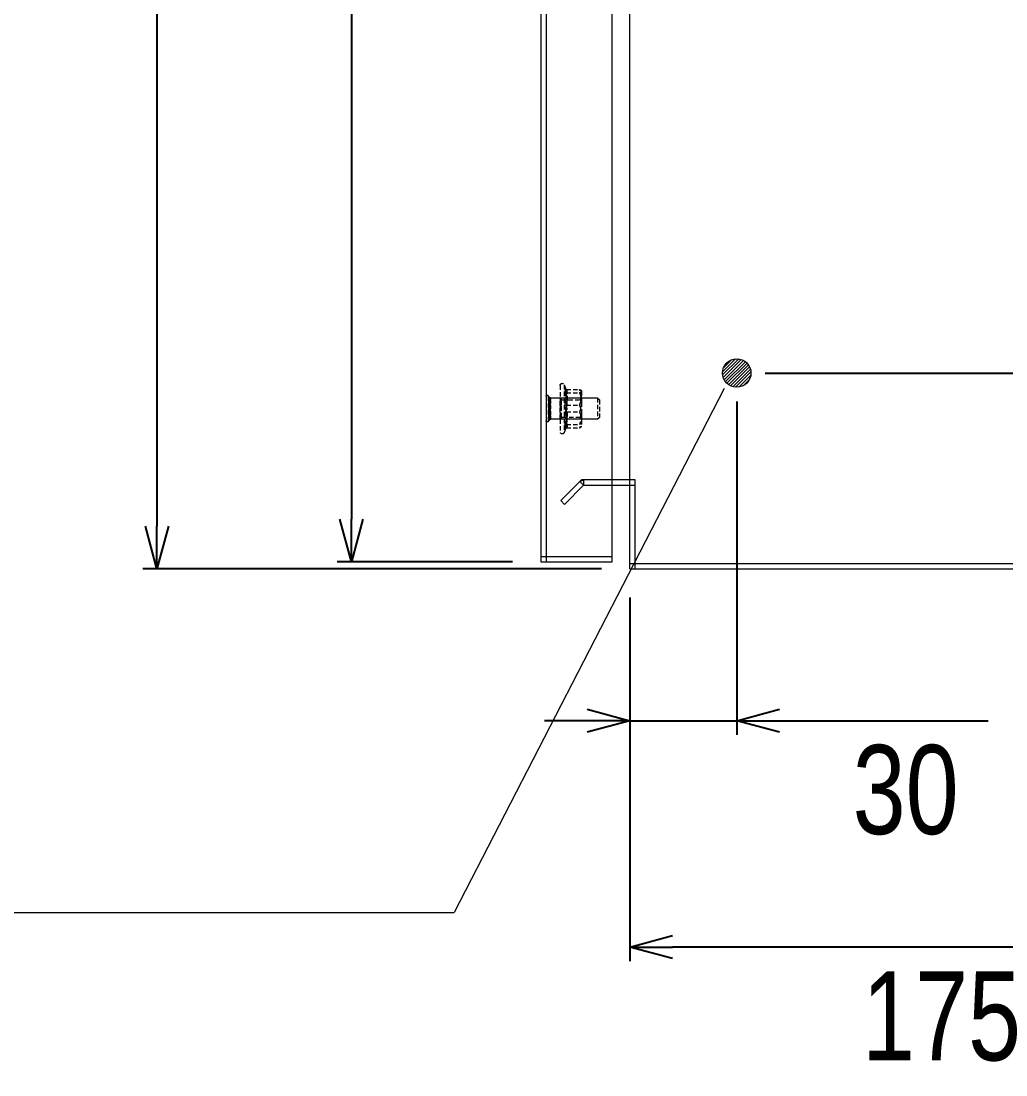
# Model space of a CAD drawing. Header units: millimetres. Extents: x 2073 to 4644, y 1336 to 3161.
# Drawn here: x 4111.6 to 4388.1, y 2234.1 to 2529.9 of the extents above; entities that cross this region are included whole.
import ezdxf

# ---------------------------------------------------------------- set-up
doc = ezdxf.new("R2010")
doc.units = ezdxf.units.MM
doc.linetypes.add('HIDDEN', pattern=[1.905, 1.27, -0.635])
for name, color, linetype in [('AMLAYER_BENDLINE_BACK', 1, 'HIDDEN'), ('BUSBAR', 3, 'Continuous'), ('GR1-1', 3, 'Continuous')]:
    doc.layers.add(name, color=color, linetype=linetype)
doc.styles.add('TAMCO', font='cordia.shx', dxfattribs={"width": 0.8, "height": 25})
doc.dimstyles.new('TAMCO', dxfattribs={"dimtxt": 25, "dimasz": 12, "dimexe": 4, "dimexo": 8, "dimgap": 7, "dimtad": 2, "dimdec": 1, "dimdsep": 46, "dimtxsty": 'TAMCO', "dimblk": 'OPEN30', "dimcen": 2.5, "dimclrd": 4, "dimclre": 4, "dimclrt": 3, "dimadec": 0, "dimazin": 0, "dimtfac": 1, "dimtdec": 1, "dimtmove": 0, "dimatfit": 3, "dimldrblk": 'OPEN30', "dimfxl": 0, "dimarcsym": 0})

# ---------------------------------------------------------------- blocks, each defined once
blk = doc.blocks.new('_Open30')
at = {"color": 0, "linetype": 'ByBlock', "lineweight": -2}
for p, q in [((-1, 0.268), (0, 0)), ((0, 0), (-1, -0.268)), ((0, 0), (-1, 0))]:
    blk.add_line(p, q, dxfattribs=at)
blk = doc.blocks.new('*D41')
at = {"color": 4, "lineweight": -2}
for p, q in [((4249.5, 2793.13), (4200.3, 2793.13)), ((4204.3, 2781.13), (4204.3, 2390.13)), ((4249.5, 2378.13), (4200.3, 2378.13))]:
    blk.add_line(p, q, dxfattribs=at)
at = {"layer": 'DEFPOINTS', "color": 0}
for p in [(4257.5, 2793.13), (4204.3, 2378.13), (4257.5, 2378.13)]:
    blk.add_point(p, dxfattribs=at)
at = {"color": 4, "lineweight": -2, "xscale": 12, "yscale": 12, "zscale": 12}
for p, rotation in [((4204.3, 2793.13), 90), ((4204.3, 2378.13), 270)]:
    blk.add_blockref('_Open30', p, dxfattribs=dict(at, rotation=rotation))
at = {"color": 3, "lineweight": 9, "insert": (4184.8, 2585.63), "char_height": 25, "attachment_point": 5, "rotation": 90, "style": 'TAMCO'}
blk.add_mtext('415', dxfattribs=at)
blk = doc.blocks.new('*D44')
at = {"layer": 'BUSBAR', "color": 4, "lineweight": -2}
for p, q in [((4282.5, 2368.13), (4282.5, 2265.98)), ((4457.5, 2368.13), (4457.5, 2265.98)), ((4445.5, 2269.98), (4294.5, 2269.98))]:
    blk.add_line(p, q, dxfattribs=at)
at = {"layer": 'DEFPOINTS', "color": 0}
for p in [(4282.5, 2376.13), (4457.5, 2376.13), (4282.5, 2269.98)]:
    blk.add_point(p, dxfattribs=at)
at = {"layer": 'BUSBAR', "color": 4, "lineweight": -2, "xscale": 12, "yscale": 12, "zscale": 12, "rotation": 180}
blk.add_blockref('_Open30', (4282.5, 2269.98), dxfattribs=at)
at = {"layer": 'BUSBAR', "color": 4, "lineweight": -2, "xscale": 12, "yscale": 12, "zscale": 12}
blk.add_blockref('_Open30', (4457.5, 2269.98), dxfattribs=at)
at = {"layer": 'BUSBAR', "color": 3, "lineweight": 9, "insert": (4370, 2250.48), "char_height": 25, "attachment_point": 5, "style": 'TAMCO'}
blk.add_mtext('175', dxfattribs=at)
blk = doc.blocks.new('*D45')
at = {"layer": 'BUSBAR', "color": 4, "lineweight": -2}
for p, q in [((4274.5, 2826.13), (4145.72, 2826.13)), ((4149.72, 2814.13), (4149.72, 2388.13)), ((4274.5, 2376.13), (4145.72, 2376.13))]:
    blk.add_line(p, q, dxfattribs=at)
at = {"layer": 'DEFPOINTS', "color": 0}
for p in [(4282.5, 2826.13), (4149.72, 2376.13), (4282.5, 2376.13)]:
    blk.add_point(p, dxfattribs=at)
at = {"layer": 'BUSBAR', "color": 4, "lineweight": -2, "xscale": 12, "yscale": 12, "zscale": 12}
for p, rotation in [((4149.72, 2826.13), 90), ((4149.72, 2376.13), 270)]:
    blk.add_blockref('_Open30', p, dxfattribs=dict(at, rotation=rotation))
at = {"layer": 'BUSBAR', "color": 3, "lineweight": 9, "insert": (4130.22, 2601.13), "char_height": 25, "attachment_point": 5, "rotation": 90, "style": 'TAMCO'}
blk.add_mtext('450', dxfattribs=at)
blk = doc.blocks.new('6X10')
at = {"color": 1, "linetype": 'HIDDEN', "lineweight": 9}
for p, q in [((44520.8, -24180.64), (44520.8, -24186.64)), ((44534, -24180.63), (44534, -24180.78)), ((44534.38, -24180.65), (44534, -24180.65)), ((44534.38, -24180.65), (44534, -24180.65)), ((44534.38, -24180.69), (44534, -24180.69)), ((44534.38, -24180.73), (44534, -24180.73)), ((44534, -24180.78), (44534, -24180.75)), ((44534, -24180.75), (44534, -24181.09)), ((44534.38, -24180.77), (44534, -24180.77)), ((44534.38, -24180.82), (44534, -24180.82)), ((44534.6, -24180.58), (44534.38, -24180.58)), ((44534.6, -24180.63), (44534.38, -24180.63)), ((44534.38, -24180.63), (44534.38, -24180.78)), ((44534.6, -24180.64), (44534.38, -24180.64)), ((44534.6, -24180.69), (44534.38, -24180.69)), ((44534.6, -24180.71), (44534.38, -24180.71)), ((44534.6, -24180.71), (44534.38, -24180.71)), ((44534.6, -24180.75), (44534.38, -24180.75)), ((44534.38, -24180.75), (44534.38, -24181.36)), ((44534.38, -24180.75), (44534.38, -24180.78)), ((44534.6, -24180.78), (44534.38, -24180.78)), ((44534.6, -24180.81), (44534.38, -24180.81)), ((44534.6, -24180.19), (44534.6, -24187.1)), ((44535.2, -24180.19), (44535.2, -24187.1)), ((44520.2, -24181.24), (44520.2, -24186.05)), ((44534.38, -24180.93), (44534, -24180.93)), ((44534.38, -24181.01), (44534, -24181.01)), ((44534.38, -24181.09), (44534, -24181.09)), ((44534, -24181.36), (44534, -24181.09)), ((44534.38, -24181.18), (44534, -24181.18)), ((44534.38, -24181.36), (44534, -24181.36)), ((44534, -24181.36), (44534, -24182)), ((44534.38, -24181.47), (44534, -24181.47)), ((44534.38, -24181.58), (44534, -24181.58)), ((44534.38, -24181.71), (44534, -24181.71)), ((44534.38, -24181.94), (44534, -24181.94)), ((44534, -24182), (44534, -24182.21)), ((44534.38, -24182.08), (44534, -24182.08)), ((44534.38, -24182.21), (44534, -24182.21)), ((44534, -24182.79), (44534, -24182.21)), ((44534.38, -24182.36), (44534, -24182.36)), ((44534.38, -24182.63), (44534, -24182.63)), ((44534, -24182.79), (44534, -24182.91)), ((44534.38, -24182.79), (44534, -24182.79)), ((44534, -24182.91), (44534, -24183.69)), ((44534.38, -24182.95), (44534, -24182.95)), ((44534.38, -24183.11), (44534, -24183.11)), ((44534.38, -24183.4), (44534, -24183.4)), ((44534.38, -24183.57), (44534, -24183.57)), ((44534, -24184.34), (44534, -24183.69)), ((44534, -24183.69), (44534, -24183.72)), ((44534.38, -24183.72), (44534, -24183.72)), ((44534.6, -24180.9), (44534.38, -24180.9)), ((44534.6, -24181.11), (44534.38, -24181.11)), ((44534.6, -24181.17), (44534.38, -24181.17)), ((44534.6, -24181.36), (44534.38, -24181.36)), ((44534.38, -24181.58), (44534.38, -24181.36)), ((44534.6, -24181.43), (44534.38, -24181.43)), ((44534.38, -24182), (44534.38, -24181.58)), ((44534.6, -24181.69), (44534.38, -24181.69)), ((44534.6, -24181.93), (44534.38, -24181.93)), ((44534.6, -24182), (44534.38, -24182)), ((44534.38, -24182), (44534.38, -24182.91)), ((44534.6, -24182.25), (44534.38, -24182.25)), ((44534.6, -24182.55), (44534.38, -24182.55)), ((44534.6, -24182.64), (44534.38, -24182.64)), ((44534.38, -24183.57), (44534.38, -24182.91)), ((44534.6, -24182.91), (44534.38, -24182.91)), ((44534.38, -24182.95), (44534.38, -24182.91)), ((44534.6, -24183), (44534.38, -24183)), ((44534.6, -24183.32), (44534.38, -24183.32)), ((44534.38, -24183.6), (44534.38, -24183.57)), ((44534.38, -24183.6), (44534.38, -24183.69)), ((44534.6, -24183.6), (44534.38, -24183.6)), ((44534.6, -24183.69), (44534.38, -24183.69)), ((44534.38, -24183.69), (44534.38, -24184.65)), ((44534.38, -24183.89), (44534, -24183.89)), ((44534.38, -24184.18), (44534, -24184.18)), ((44534.38, -24184.34), (44534, -24184.34)), ((44534, -24184.34), (44534, -24184.38)), ((44534, -24184.38), (44534, -24184.5)), ((44534.38, -24184.5), (44534, -24184.5)), ((44534, -24184.5), (44534, -24184.65)), ((44534, -24184.65), (44534, -24185.36)), ((44534.38, -24184.66), (44534, -24184.66)), ((44534.38, -24184.93), (44534, -24184.93)), ((44534.38, -24185.08), (44534, -24185.08)), ((44534.38, -24185.21), (44534, -24185.21)), ((44534.38, -24185.35), (44534, -24185.35)), ((44534, -24185.71), (44534, -24185.36)), ((44534.38, -24185.58), (44534, -24185.58)), ((44534.38, -24185.71), (44534, -24185.71)), ((44534, -24185.71), (44534, -24185.82)), ((44534.38, -24185.82), (44534, -24185.82)), ((44534, -24185.82), (44534, -24186.12)), ((44534.38, -24185.93), (44534, -24185.93)), ((44534.38, -24186.11), (44534, -24186.11)), ((44534, -24186.12), (44534, -24186.58)), ((44534.38, -24186.2), (44534, -24186.2)), ((44534.38, -24186.28), (44534, -24186.28)), ((44534.38, -24186.36), (44534, -24186.36)), ((44534.38, -24186.47), (44534, -24186.47)), ((44534.38, -24186.52), (44534, -24186.52)), ((44534.38, -24186.56), (44534, -24186.56)), ((44534, -24186.58), (44534, -24186.71)), ((44534.38, -24186.6), (44534, -24186.6)), ((44534.38, -24186.63), (44534, -24186.63)), ((44534.38, -24186.64), (44534, -24186.64)), ((44534.6, -24183.97), (44534.38, -24183.97)), ((44534.6, -24184.29), (44534.38, -24184.29)), ((44534.6, -24184.38), (44534.38, -24184.38)), ((44534.38, -24185.08), (44534.38, -24184.65)), ((44534.6, -24184.65), (44534.38, -24184.65)), ((44534.6, -24184.74), (44534.38, -24184.74)), ((44534.6, -24185.04), (44534.38, -24185.04)), ((44534.38, -24185.21), (44534.38, -24185.08)), ((44534.38, -24185.36), (44534.38, -24185.21)), ((44534.6, -24185.29), (44534.38, -24185.29)), ((44534.38, -24185.36), (44534.38, -24186.12)), ((44534.6, -24185.36), (44534.38, -24185.36)), ((44534.6, -24185.6), (44534.38, -24185.6)), ((44534.6, -24185.86), (44534.38, -24185.86)), ((44534.6, -24185.93), (44534.38, -24185.93)), ((44534.38, -24186.2), (44534.38, -24186.12)), ((44534.6, -24186.12), (44534.38, -24186.12)), ((44534.6, -24186.18), (44534.38, -24186.18)), ((44534.38, -24186.28), (44534.38, -24186.2)), ((44534.38, -24186.58), (44534.38, -24186.28)), ((44534.6, -24186.38), (44534.38, -24186.38)), ((44534.6, -24186.54), (44534.38, -24186.54)), ((44534.38, -24186.58), (44534.38, -24186.93)), ((44534.6, -24186.58), (44534.38, -24186.58)), ((44534.6, -24186.71), (44534.38, -24186.71)), ((44534.6, -24186.83), (44534.38, -24186.83)), ((44534.6, -24186.86), (44534.38, -24186.86)), ((44534.6, -24186.93), (44534.38, -24186.93)), ((44534.6, -24186.95), (44534.41, -24186.95)), ((44534.6, -24187), (44534.49, -24187)), ((44534.6, -24187.01), (44534.52, -24187.01))]:
    blk.add_line(p, q, dxfattribs=at)
for centre, start, end in [((44534.9, -24180.19), 0, 180), ((44534.9, -24187.1), 180, 0)]:
    blk.add_arc(centre, 0.297, start, end, dxfattribs=at)
for points, degree in [([(44520.8, -24180.64), (44520.2, -24181.24)], 1), ([(44534.38, -24180.64), (44534, -24180.64)], 1), ([(44534.6, -24180.63), (44534.38, -24180.63)], 1), ([(44535.2, -24180.2), (44535.2, -24180.2)], 1), ([(44520.2, -24186.05), (44520.8, -24186.64)], 1), ([(44534, -24186.64), (44534.38, -24186.64)], 1), ([(44534.6, -24186.84), (44534.49, -24186.77), (44534.37, -24186.83), (44534.25, -24186.86)], 3), ([(44534.28, -24186.87), (44534.39, -24186.83), (44534.5, -24186.79), (44534.6, -24186.85)], 3), ([(44534.28, -24186.87), (44534.39, -24186.88), (44534.5, -24186.94), (44534.6, -24187.01)], 3), ([(44534.52, -24187.01), (44534.6, -24187.01)], 1), ([(44535.2, -24187.09), (44535.2, -24187.09)], 1)]:
    blk.add_open_spline(points, degree=degree, dxfattribs=at)
at = {"color": 1, "lineweight": 9}
for points in [[(44534, -24180.64), (44520.8, -24180.64)], [(44520.8, -24186.64), (44534, -24186.64)]]:
    blk.add_open_spline(points, degree=1, dxfattribs=at)
at = {"color": 1, "linetype": 'HIDDEN', "lineweight": 9}
for points, knots in [([(44534.6, -24180.26), (44534.53, -24180.31), (44534.33, -24180.43), (44534.13, -24180.55), (44534, -24180.63)], [0, 0, 0, 0, 0.374628, 1, 1, 1, 1]), ([(44534, -24180.64), (44534.12, -24180.58), (44534.32, -24180.46), (44534.52, -24180.33), (44534.6, -24180.28)], [0, 0, 0, 0, 0.559493, 1, 1, 1, 1]), ([(44534.6, -24180.34), (44534.53, -24180.38), (44534.33, -24180.5), (44534.13, -24180.62), (44534, -24180.69)], [0, 0, 0, 0, 0.374625, 1, 1, 1, 1]), ([(44534, -24180.71), (44534.13, -24180.63), (44534.33, -24180.51), (44534.53, -24180.39), (44534.6, -24180.34)], [0, 0, 0, 0, 0.625374, 1, 1, 1, 1]), ([(44534, -24180.78), (44534.12, -24180.72), (44534.32, -24180.6), (44534.52, -24180.49), (44534.6, -24180.44)], [0, 0, 0, 0, 0.559495, 1, 1, 1, 1]), ([(44534.6, -24180.45), (44534.52, -24180.5), (44534.32, -24180.62), (44534.12, -24180.74), (44534, -24180.81)], [0, 0, 0, 0, 0.440506, 1, 1, 1, 1]), ([(44534.6, -24180.76), (44534.53, -24180.8), (44534.33, -24180.55), (44534.13, -24180.65), (44534, -24180.71)], [0, 0, 0, 0, 0.374628, 1, 1, 1, 1]), ([(44534.6, -24180.76), (44534.52, -24180.81), (44534.32, -24180.57), (44534.12, -24180.69), (44534, -24180.75)], [0, 0, 0, 0, 0.440505, 1, 1, 1, 1]), ([(44534, -24180.9), (44534.13, -24180.85), (44534.33, -24180.76), (44534.53, -24180.67), (44534.6, -24180.63)], [0, 0, 0, 0, 0.625372, 1, 1, 1, 1]), ([(44534.11, -24180.56), (44534.2, -24180.58), (44534.37, -24180.72), (44534.53, -24180.62), (44534.6, -24180.58)], [0.1790506, 0.1790506, 0.1790506, 0.1790506, 0.6253726, 1, 1, 1, 1]), ([(44534.6, -24180.86), (44534.53, -24180.89), (44534.33, -24180.97), (44534.13, -24181.05), (44534, -24181.11)], [0, 0, 0, 0, 0.374627, 1, 1, 1, 1]), ([(44534, -24181.17), (44534.13, -24181.11), (44534.33, -24181.01), (44534.53, -24180.91), (44534.6, -24180.87)], [0, 0, 0, 0, 0.625375, 1, 1, 1, 1]), ([(44534, -24181.36), (44534.13, -24181.32), (44534.33, -24181.25), (44534.53, -24181.17), (44534.6, -24181.15)], [0, 0, 0, 0, 0.625374, 1, 1, 1, 1]), ([(44534.6, -24181.16), (44534.53, -24181.19), (44534.33, -24181.28), (44534.13, -24181.37), (44534, -24181.43)], [0, 0, 0, 0, 0.374628, 1, 1, 1, 1]), ([(44534, -24181.69), (44534.13, -24181.63), (44534.33, -24181.55), (44534.53, -24181.47), (44534.6, -24181.44)], [0, 0, 0, 0, 0.625372, 1, 1, 1, 1]), ([(44534.6, -24181.77), (44534.41, -24181.82), (44534.21, -24181.87), (44534.01, -24181.92), (44534, -24181.93)], [0, 0, 0, 0, 0.950163, 1, 1, 1, 1]), ([(44534.6, -24181.78), (44534.53, -24181.81), (44534.33, -24181.88), (44534.13, -24181.95), (44534, -24182)], [0, 0, 0, 0, 0.374626, 1, 1, 1, 1]), ([(44534, -24182.25), (44534.13, -24182.23), (44534.33, -24182.19), (44534.53, -24182.15), (44534.6, -24182.14)], [0, 0, 0, 0, 0.625372, 1, 1, 1, 1]), ([(44534.6, -24182.48), (44534.52, -24182.49), (44534.32, -24182.51), (44534.12, -24182.54), (44534, -24182.55)], [0, 0, 0, 0, 0.440506, 1, 1, 1, 1]), ([(44534, -24182.64), (44534.01, -24182.64), (44534.21, -24182.59), (44534.41, -24182.54), (44534.6, -24182.49)], [0, 0, 0, 0, 0.049836, 1, 1, 1, 1]), ([(44534, -24182.91), (44534.13, -24182.9), (44534.33, -24182.89), (44534.53, -24182.87), (44534.6, -24182.87)], [0, 0, 0, 0, 0.625373, 1, 1, 1, 1]), ([(44534.6, -24182.88), (44534.53, -24182.9), (44534.33, -24182.94), (44534.13, -24182.97), (44534, -24183)], [0, 0, 0, 0, 0.374622, 1, 1, 1, 1]), ([(44534, -24183.32), (44534.12, -24183.3), (44534.32, -24183.28), (44534.52, -24183.25), (44534.6, -24183.24)], [0, 0, 0, 0, 0.559496, 1, 1, 1, 1]), ([(44534.6, -24183.64), (44534.53, -24183.64), (44534.33, -24183.62), (44534.13, -24183.61), (44534, -24183.6)], [0, 0, 0, 0, 0.374629, 1, 1, 1, 1]), ([(44534.6, -24183.65), (44534.53, -24183.65), (44534.33, -24183.66), (44534.13, -24183.68), (44534, -24183.69)], [0, 0, 0, 0, 0.374629, 1, 1, 1, 1]), ([(44534, -24183.97), (44534.01, -24183.97), (44534.21, -24184), (44534.41, -24184.02), (44534.6, -24184.05)], [0, 0, 0, 0, 0.049836, 1, 1, 1, 1]), ([(44534.6, -24184.41), (44534.53, -24184.39), (44534.33, -24184.35), (44534.13, -24184.32), (44534, -24184.29)], [0, 0, 0, 0, 0.374627, 1, 1, 1, 1]), ([(44534, -24184.38), (44534.13, -24184.39), (44534.33, -24184.4), (44534.53, -24184.42), (44534.6, -24184.42)], [0, 0, 0, 0, 0.625373, 1, 1, 1, 1]), ([(44534, -24184.65), (44534.12, -24184.68), (44534.32, -24184.73), (44534.52, -24184.78), (44534.6, -24184.8)], [0, 0, 0, 0, 0.559496, 1, 1, 1, 1]), ([(44534.6, -24184.81), (44534.41, -24184.79), (44534.21, -24184.76), (44534.01, -24184.74), (44534, -24184.74)], [0, 0, 0, 0, 0.950164, 1, 1, 1, 1]), ([(44534, -24185.04), (44534.13, -24185.06), (44534.33, -24185.1), (44534.53, -24185.14), (44534.6, -24185.15)], [0, 0, 0, 0, 0.625375, 1, 1, 1, 1]), ([(44534.6, -24185.51), (44534.53, -24185.48), (44534.33, -24185.41), (44534.13, -24185.34), (44534, -24185.29)], [0, 0, 0, 0, 0.374626, 1, 1, 1, 1]), ([(44534.6, -24185.51), (44534.52, -24185.49), (44534.32, -24185.44), (44534.12, -24185.39), (44534, -24185.36)], [0, 0, 0, 0, 0.440506, 1, 1, 1, 1]), ([(44534, -24185.6), (44534.13, -24185.65), (44534.33, -24185.74), (44534.53, -24185.82), (44534.6, -24185.85)], [0, 0, 0, 0, 0.625376, 1, 1, 1, 1]), ([(44534.6, -24186.13), (44534.53, -24186.1), (44534.33, -24186.01), (44534.13, -24185.92), (44534, -24185.86)], [0, 0, 0, 0, 0.374626, 1, 1, 1, 1]), ([(44534, -24185.93), (44534.13, -24185.97), (44534.33, -24186.04), (44534.53, -24186.12), (44534.6, -24186.14)], [0, 0, 0, 0, 0.625374, 1, 1, 1, 1]), ([(44534, -24186.12), (44534.13, -24186.18), (44534.33, -24186.28), (44534.53, -24186.38), (44534.6, -24186.42)], [0, 0, 0, 0, 0.625373, 1, 1, 1, 1]), ([(44534.6, -24186.43), (44534.53, -24186.4), (44534.33, -24186.32), (44534.13, -24186.23), (44534, -24186.18)], [0, 0, 0, 0, 0.37463, 1, 1, 1, 1]), ([(44534, -24186.38), (44534.13, -24186.44), (44534.33, -24186.53), (44534.53, -24186.62), (44534.6, -24186.66)], [0, 0, 0, 0, 0.625374, 1, 1, 1, 1]), ([(44534.6, -24186.88), (44534.41, -24186.77), (44534.21, -24186.66), (44534.01, -24186.55), (44534, -24186.54)], [0, 0, 0, 0, 0.950164, 1, 1, 1, 1]), ([(44534.6, -24186.88), (44534.53, -24186.84), (44534.33, -24186.74), (44534.13, -24186.64), (44534, -24186.58)], [0, 0, 0, 0, 0.374625, 1, 1, 1, 1]), ([(44534, -24186.71), (44534.13, -24186.78), (44534.33, -24186.9), (44534.53, -24187.02), (44534.6, -24187.06)], [0, 0, 0, 0, 0.625372, 1, 1, 1, 1]), ([(44534.6, -24187.03), (44534.53, -24186.98), (44534.39, -24186.9), (44534.26, -24186.82), (44534.19, -24186.82)], [0, 0, 0, 0, 0.3746281, 0.6864114, 0.6864114, 0.6864114, 0.6864114]), ([(44534.29, -24186.88), (44534.32, -24186.87), (44534.43, -24186.84), (44534.53, -24186.9), (44534.6, -24186.95)], [0.4828472, 0.4828472, 0.4828472, 0.4828472, 0.6253746, 1, 1, 1, 1]), ([(44534.6, -24186.95), (44534.53, -24186.91), (44534.43, -24186.85), (44534.33, -24186.88), (44534.31, -24186.89)], [0, 0, 0, 0, 0.3746265, 0.4980991, 0.4980991, 0.4980991, 0.4980991])]:
    blk.add_open_spline(points, degree=3, knots=knots, dxfattribs=at)
at = {"layer": 'AMLAYER_BENDLINE_BACK', "color": 1, "lineweight": 9}
for p, q in [((44530.16, -24176.93), (44530.16, -24190.36)), ((44531.26, -24177.11), (44531.26, -24190.18)), ((44525.26, -24178.71), (44525.26, -24181.89)), ((44529.55, -24178.24), (44525.86, -24178.24)), ((44529.55, -24179.19), (44525.86, -24179.19)), ((44531.24, -24186.64), (44531.24, -24180.64)), ((44525.26, -24181.89), (44525.26, -24186.82)), ((44525.61, -24181.14), (44525.61, -24186.14)), ((44529.55, -24182.7), (44525.86, -24182.7)), ((44530.89, -24182.77), (44530.89, -24181.14)), ((44530.89, -24186.14), (44530.89, -24182.77)), ((44529.55, -24184.59), (44525.86, -24184.59)), ((44525.26, -24186.82), (44525.26, -24188.64)), ((44529.55, -24188.1), (44525.86, -24188.1)), ((44529.55, -24189.05), (44525.86, -24189.05))]:
    blk.add_line(p, q, dxfattribs=at)
for centre, start, end in [((44530.7, -24177.11), 0, 160), ((44530.7, -24190.18), 200, 0)]:
    blk.add_arc(centre, 0.567, start, end, dxfattribs=at)
for points in [[(44530.16, -24176.92), (44529.66, -24178.31)], [(44525.61, -24181.14), (44525.26, -24180.64)], [(44529.82, -24178.14), (44529.83, -24178.12)], [(44531.24, -24180.64), (44530.89, -24181.14)], [(44531.26, -24180.64), (44531.24, -24180.64)], [(44530.89, -24181.14), (44525.61, -24181.14)], [(44525.26, -24186.64), (44525.61, -24186.14)], [(44525.61, -24186.14), (44530.89, -24186.14)], [(44530.89, -24186.14), (44531.24, -24186.64)], [(44531.24, -24186.64), (44531.26, -24186.64)], [(44529.67, -24188.99), (44529.66, -24188.97)], [(44529.66, -24188.98), (44530.16, -24190.37)], [(44529.83, -24189.17), (44529.79, -24189.13)]]:
    blk.add_open_spline(points, degree=1, dxfattribs=at)
for points, knots in [([(44525.86, -24178.24), (44525.59, -24178.38), (44525.28, -24178.53), (44525.26, -24178.7), (44525.26, -24178.71)], [0, 0, 0, 0, 0.896037, 1, 1, 1, 1]), ([(44525.26, -24180.47), (44525.34, -24179.86), (44525.44, -24179.09), (44525.79, -24178.38), (44525.86, -24178.24)], [0, 0, 0, 0, 0.801464, 1, 1, 1, 1]), ([(44525.26, -24178.71), (44525.34, -24178.84), (44525.44, -24179), (44525.79, -24179.16), (44525.86, -24179.19)], [0, 0, 0, 0, 0.801462, 1, 1, 1, 1]), ([(44525.86, -24179.19), (44525.77, -24179.41), (44525.42, -24180.28), (44525.33, -24181.21), (44525.26, -24181.89)], [0, 0, 0, 0, 0.263254, 1, 1, 1, 1]), ([(44525.86, -24182.7), (44525.59, -24182.04), (44525.28, -24181.31), (44525.26, -24180.55), (44525.26, -24180.47)], [0, 0, 0, 0, 0.896037, 1, 1, 1, 1]), ([(44529.55, -24179.19), (44529.42, -24179.03), (44529.15, -24178.71), (44529.41, -24178.4), (44529.55, -24178.24)], [0, 0, 0, 0, 0.492148, 1, 1, 1, 1]), ([(44529.55, -24178.24), (44529.42, -24178.97), (44529.15, -24180.46), (44529.41, -24181.94), (44529.55, -24182.7)], [0, 0, 0, 0, 0.492148, 1, 1, 1, 1]), ([(44529.55, -24184.59), (44529.42, -24183.71), (44529.15, -24181.9), (44529.41, -24180.1), (44529.55, -24179.19)], [0, 0, 0, 0, 0.492148, 1, 1, 1, 1]), ([(44529.55, -24178.24), (44529.59, -24178.23), (44529.67, -24178.23), (44529.78, -24178.17), (44529.86, -24178.08), (44529.91, -24178.01), (44529.92, -24177.97), (44529.92, -24177.96)], [0, 0, 0, 0, 0.236183, 0.471396, 0.73246, 0.992086, 1, 1, 1, 1]), ([(44529.92, -24178.96), (44529.92, -24178.96), (44529.91, -24178.99), (44529.86, -24179.06), (44529.78, -24179.13), (44529.67, -24179.18), (44529.59, -24179.18), (44529.55, -24179.19)], [0, 0, 0, 0, 0.007913, 0.26753, 0.528598, 0.763816, 1, 1, 1, 1]), ([(44529.92, -24177.96), (44529.88, -24178.01), (44529.67, -24178.21), (44529.53, -24178.56), (44529.8, -24178.83), (44529.92, -24178.96)], [0, 0, 0, 0, 0.118084, 0.592259, 1, 1, 1, 1]), ([(44529.92, -24182.65), (44529.88, -24182.47), (44529.67, -24181.56), (44529.53, -24179.98), (44529.8, -24178.6), (44529.92, -24177.96)], [0, 0, 0, 0, 0.118083, 0.592258, 1, 1, 1, 1]), ([(44529.92, -24178.96), (44529.88, -24179.18), (44529.67, -24180.3), (44529.53, -24182.22), (44529.8, -24183.87), (44529.92, -24184.64)], [0, 0, 0, 0, 0.118083, 0.592258, 1, 1, 1, 1]), ([(44529.64, -24178.35), (44529.64, -24178.35), (44529.64, -24178.33), (44529.66, -24178.26), (44529.8, -24178.15), (44529.82, -24178.14)], [0, 0, 0, 0, 0.006763, 0.854115, 1, 1, 1, 1]), ([(44525.26, -24181.89), (44525.27, -24182.03), (44525.29, -24182.92), (44525.55, -24183.83), (44525.85, -24184.56), (44525.86, -24184.59)], [0, 0, 0, 0, 0.148485, 0.965571, 1, 1, 1, 1]), ([(44525.86, -24182.7), (44525.77, -24182.93), (44525.42, -24183.79), (44525.33, -24184.72), (44525.26, -24185.4)], [0, 0, 0, 0, 0.263254, 1, 1, 1, 1]), ([(44529.55, -24182.7), (44529.42, -24183.58), (44529.15, -24185.39), (44529.41, -24187.19), (44529.55, -24188.1)], [0, 0, 0, 0, 0.492148, 1, 1, 1, 1]), ([(44529.55, -24182.7), (44529.59, -24182.7), (44529.67, -24182.7), (44529.78, -24182.68), (44529.86, -24182.67), (44529.91, -24182.66), (44529.92, -24182.65), (44529.92, -24182.65)], [0, 0, 0, 0, 0.236186, 0.471401, 0.732468, 0.992093, 1, 1, 1, 1]), ([(44529.92, -24188.33), (44529.88, -24188.11), (44529.67, -24186.99), (44529.53, -24185.07), (44529.8, -24183.42), (44529.92, -24182.65)], [0, 0, 0, 0, 0.118083, 0.592259, 1, 1, 1, 1]), ([(44525.86, -24184.59), (44525.59, -24185.25), (44525.28, -24185.98), (44525.26, -24186.74), (44525.26, -24186.82)], [0, 0, 0, 0, 0.896036, 1, 1, 1, 1]), ([(44525.26, -24185.4), (44525.27, -24185.54), (44525.29, -24186.43), (44525.55, -24187.34), (44525.85, -24188.07), (44525.86, -24188.1)], [0, 0, 0, 0, 0.148485, 0.965571, 1, 1, 1, 1]), ([(44529.55, -24189.05), (44529.42, -24188.32), (44529.15, -24186.83), (44529.41, -24185.35), (44529.55, -24184.59)], [0, 0, 0, 0, 0.492149, 1, 1, 1, 1]), ([(44529.92, -24184.64), (44529.92, -24184.64), (44529.91, -24184.63), (44529.86, -24184.62), (44529.78, -24184.6), (44529.67, -24184.59), (44529.59, -24184.59), (44529.55, -24184.59)], [0, 0, 0, 0, 0.007907, 0.267531, 0.528599, 0.763814, 1, 1, 1, 1]), ([(44529.92, -24184.64), (44529.88, -24184.82), (44529.67, -24185.73), (44529.53, -24187.3), (44529.8, -24188.69), (44529.92, -24189.32)], [0, 0, 0, 0, 0.118083, 0.592258, 1, 1, 1, 1]), ([(44525.26, -24186.82), (44525.34, -24187.43), (44525.44, -24188.2), (44525.79, -24188.91), (44525.86, -24189.05)], [0, 0, 0, 0, 0.801462, 1, 1, 1, 1]), ([(44525.86, -24189.05), (44525.59, -24188.91), (44525.28, -24188.76), (44525.26, -24188.59), (44525.26, -24188.58)], [0, 0, 0, 0, 0.896037, 1, 1, 1, 1]), ([(44529.55, -24188.1), (44529.42, -24188.26), (44529.15, -24188.57), (44529.41, -24188.89), (44529.55, -24189.05)], [0, 0, 0, 0, 0.492148, 1, 1, 1, 1]), ([(44529.55, -24188.1), (44529.59, -24188.11), (44529.67, -24188.11), (44529.78, -24188.16), (44529.86, -24188.23), (44529.91, -24188.3), (44529.92, -24188.33), (44529.92, -24188.33)], [0, 0, 0, 0, 0.236185, 0.471399, 0.732462, 0.992087, 1, 1, 1, 1]), ([(44529.92, -24189.32), (44529.92, -24189.32), (44529.91, -24189.28), (44529.86, -24189.21), (44529.78, -24189.12), (44529.67, -24189.06), (44529.59, -24189.05), (44529.55, -24189.05)], [0, 0, 0, 0, 0.007914, 0.267531, 0.5286, 0.763815, 1, 1, 1, 1]), ([(44529.78, -24189.14), (44529.69, -24188.99), (44529.52, -24188.71), (44529.79, -24188.46), (44529.92, -24188.33)], [0, 0, 0, 0, 0.500552, 1, 1, 1, 1])]:
    blk.add_open_spline(points, degree=3, knots=knots, dxfattribs=at)
blk = doc.blocks.new('*D46')
at = {"layer": 'BUSBAR', "color": 4, "lineweight": -2}
for p, q in [((4320.5, 2431.13), (4502.94, 2431.13)), ((4498.94, 2388.13), (4498.94, 2419.13)), ((4465.5, 2376.13), (4502.94, 2376.13))]:
    blk.add_line(p, q, dxfattribs=at)
at = {"layer": 'DEFPOINTS', "color": 0}
for p in [(4312.5, 2431.13), (4498.94, 2431.13), (4457.5, 2376.13)]:
    blk.add_point(p, dxfattribs=at)
at = {"layer": 'BUSBAR', "color": 4, "lineweight": -2, "xscale": 12, "yscale": 12, "zscale": 12}
for p, rotation in [((4498.94, 2431.13), 90), ((4498.94, 2376.13), 270)]:
    blk.add_blockref('_Open30', p, dxfattribs=dict(at, rotation=rotation))
at = {"layer": 'BUSBAR', "color": 3, "lineweight": 9, "insert": (4518.44, 2403.63), "char_height": 25, "attachment_point": 5, "rotation": 90, "style": 'TAMCO'}
blk.add_mtext('55', dxfattribs=at)
blk = doc.blocks.new('*D38')
at = {"layer": 'BUSBAR', "color": 4, "lineweight": -2}
for p, q in [((4312.5, 2423.13), (4312.5, 2329.52)), ((4282.5, 2368.13), (4282.5, 2329.52)), ((4270.5, 2333.52), (4258.5, 2333.52)), ((4282.5, 2333.52), (4312.5, 2333.52)), ((4324.5, 2333.52), (4383.12, 2333.52))]:
    blk.add_line(p, q, dxfattribs=at)
at = {"layer": 'DEFPOINTS', "color": 0}
for p in [(4312.5, 2431.13), (4282.5, 2376.13), (4282.5, 2333.52)]:
    blk.add_point(p, dxfattribs=at)
at = {"layer": 'BUSBAR', "color": 4, "lineweight": -2, "xscale": 12, "yscale": 12, "zscale": 12}
blk.add_blockref('_Open30', (4282.5, 2333.52), dxfattribs=at)
at = {"layer": 'BUSBAR', "color": 4, "lineweight": -2, "xscale": 12, "yscale": 12, "zscale": 12, "rotation": 180}
blk.add_blockref('_Open30', (4312.5, 2333.52), dxfattribs=at)
at = {"layer": 'BUSBAR', "color": 3, "lineweight": 9, "insert": (4359.93, 2314.02), "char_height": 25, "attachment_point": 5, "style": 'TAMCO'}
blk.add_mtext('30', dxfattribs=at)

msp = doc.modelspace()

# ---------------------------------------------------------------- hatches: boundary and pattern name
at = {"lineweight": 9}
h = msp.add_hatch(dxfattribs=at)
h.set_pattern_fill('ANSI31', color=1, scale=5, style=0)
h.set_pattern_definition([(45, (36221.15843, 7981.3727), (-0.441941738, 0.441941738), [])])
h.paths.add_polyline_path([(4316.5, 2431.13, 1), (4308.5, 2431.13, 1)])

# ---------------------------------------------------------------- linework, layer by layer
for p, q in [((4257.5, 2793.13), (4257.5, 2378.13)), ((4259, 2793.13), (4259, 2378.13)), ((4277.5, 2378.13), (4277.5, 2793.13)), ((4282.5, 2376.13), (4282.5, 2766.13)), ((4268.88, 2401.13), (4263.07, 2395.32)), ((4269.5, 2399.63), (4264.13, 2394.26)), ((4268.44, 2400.69), (4269.5, 2401.13)), ((4269.5, 2399.63), (4268.44, 2400.69)), ((4284, 2401.13), (4268.88, 2401.13)), ((4269.5, 2401.13), (4269.5, 2399.63)), ((4269.5, 2399.63), (4284, 2399.63)), ((4282.5, 2376.13), (4282.5, 2401.13)), ((4284, 2376.13), (4284, 2401.13)), ((4264.13, 2394.26), (4263.07, 2395.32)), ((4257.5, 2379.63), (4277.5, 2379.63)), ((4257.5, 2378.13), (4277.5, 2378.13)), ((4282.5, 2377.63), (4457.5, 2377.63)), ((4282.5, 2376.13), (4457.5, 2376.13))]:
    msp.add_line(p, q, dxfattribs=at)
at = {"color": 1, "lineweight": 9}
msp.add_circle((4312.5, 2431.13), 4, dxfattribs=at)
at = {"layer": 'BUSBAR', "color": 2, "lineweight": 9}
for p in [(4308.94, 2426.78), (3796.67, 2279.66)]:
    msp.add_line(p, (4233.16, 2279.66), dxfattribs=at)
at = {"layer": 'GR1-1', "color": 0, "linetype": 'Continuous', "lineweight": 9}
for p, q in [((4282.5, 2377.63), (4457.5, 2377.63)), ((4283.8, 2377.63), (4285.3, 2377.63))]:
    msp.add_line(p, q, dxfattribs=at)

# ---------------------------------------------------------------- block references
at = {"layer": 'BUSBAR', "color": 2, "lineweight": 9, "xscale": -1}
msp.add_blockref('6X10', (48794.2, 26604.78), dxfattribs=at)

# ---------------------------------------------------------------- dimensions: what is measured, and where the dimension line sits
at = {"lineweight": 9}
dim = msp.add_linear_dim(base=(4204.3, 2378.13), p1=(4257.5, 2793.13), p2=(4257.5, 2378.13), angle=90, dimstyle='TAMCO', dxfattribs=at)
dim.commit()
dim.dimension.update_dxf_attribs({"geometry": '*D41', "text_midpoint": (4184.8, 2585.63)})
at = {"layer": 'BUSBAR', "color": 2, "lineweight": 9}
for base, p1, p2, picture, middle in [((4149.72, 2376.13), (4282.5, 2826.13), (4282.5, 2376.13), '*D45', (4130.22, 2601.13)), ((4498.94, 2431.13), (4457.5, 2376.13), (4312.5, 2431.13), '*D46', (4518.44, 2403.63))]:
    dim = msp.add_linear_dim(base=base, p1=p1, p2=p2, angle=90, dimstyle='TAMCO', dxfattribs=at)
    dim.commit()
    dim.dimension.update_dxf_attribs({"geometry": picture, "text_midpoint": middle})
dim = msp.add_linear_dim(base=(4282.5, 2333.52), p1=(4312.5, 2431.13), p2=(4282.5, 2376.13), dimstyle='TAMCO', dxfattribs=at)
dim.commit()
dim.dimension.update_dxf_attribs({"geometry": '*D38', "text_midpoint": (4359.93, 2333.52), "dimtype": 160})
dim = msp.add_linear_dim(base=(4282.5, 2269.98), p1=(4457.5, 2376.13), p2=(4282.5, 2376.13), dimstyle='TAMCO', dxfattribs=at)
dim.commit()
dim.dimension.update_dxf_attribs({"geometry": '*D44', "text_midpoint": (4370, 2250.48)})

doc.saveas('drawing.dxf')
